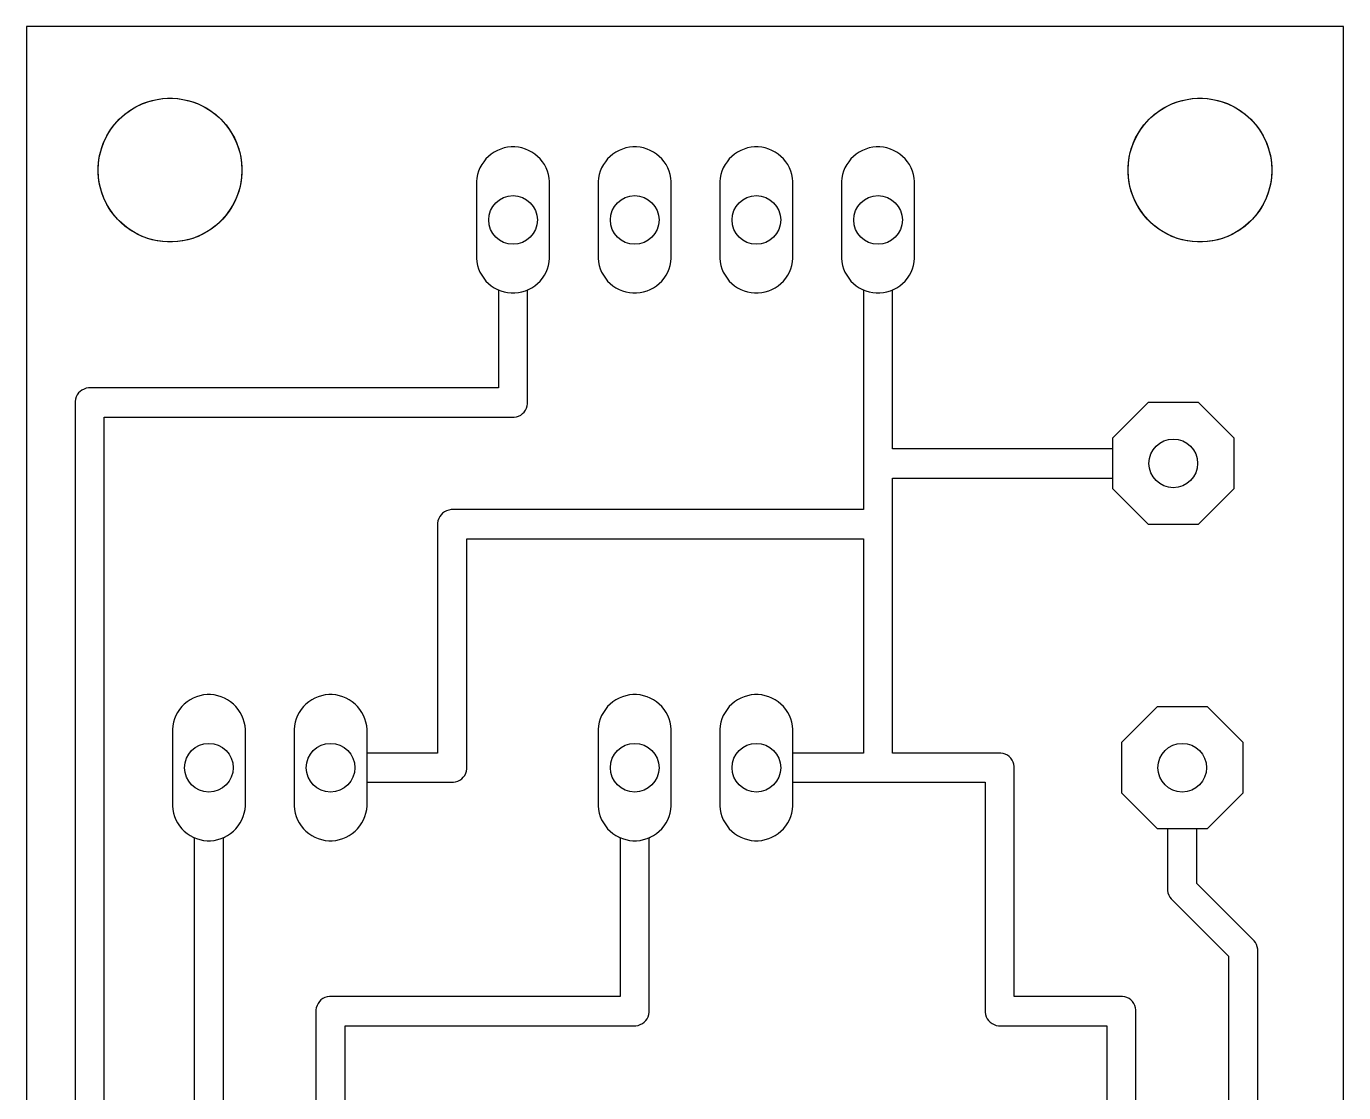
# Model space of a CAD drawing. Header units: millimetres. Extents: x 0 to 27.5, y 0 to 65.
# Drawn here: x 0 to 27.5, y 42.75 to 65 of the extents above; entities that cross this region are included whole.
import ezdxf

# ---------------------------------------------------------------- set-up
doc = ezdxf.new("R2010")
doc.units = ezdxf.units.MM

msp = doc.modelspace()

# ---------------------------------------------------------------- linework, layer by layer
at = {"layer": '16_copper'}
for points in [[(10.272, 59.443), (10.345, 59.458), (10.417, 59.48), (10.486, 59.508), (10.552, 59.544), (10.614, 59.585), (10.672, 59.633), (10.725, 59.686), (10.773, 59.744), (10.814, 59.806), (10.85, 59.872), (10.878, 59.941), (10.9, 60.013), (10.915, 60.086), (10.922, 60.161), (10.922, 61.759), (10.915, 61.834), (10.9, 61.907), (10.878, 61.979), (10.85, 62.048), (10.814, 62.114), (10.773, 62.176), (10.725, 62.234), (10.672, 62.287), (10.614, 62.335), (10.552, 62.376), (10.486, 62.412), (10.417, 62.44), (10.345, 62.462), (10.272, 62.477), (10.197, 62.484), (10.123, 62.484), (10.048, 62.477), (9.975, 62.462), (9.903, 62.44), (9.834, 62.412), (9.768, 62.376), (9.706, 62.335), (9.648, 62.287), (9.595, 62.234), (9.547, 62.176), (9.506, 62.114), (9.47, 62.048), (9.442, 61.979), (9.42, 61.907), (9.405, 61.834), (9.398, 61.759), (9.398, 60.161), (9.405, 60.086), (9.42, 60.013), (9.442, 59.941), (9.47, 59.872), (9.506, 59.806), (9.547, 59.744), (9.595, 59.686), (9.648, 59.633), (9.706, 59.585), (9.768, 59.544), (9.834, 59.508), (9.903, 59.48), (9.975, 59.458), (10.048, 59.443), (10.123, 59.436), (10.197, 59.436)], [(12.812, 59.443), (12.885, 59.458), (12.957, 59.48), (13.026, 59.508), (13.092, 59.544), (13.154, 59.585), (13.212, 59.633), (13.265, 59.686), (13.313, 59.744), (13.354, 59.806), (13.39, 59.872), (13.418, 59.941), (13.44, 60.013), (13.455, 60.086), (13.462, 60.161), (13.462, 61.759), (13.455, 61.834), (13.44, 61.907), (13.418, 61.979), (13.39, 62.048), (13.354, 62.114), (13.313, 62.176), (13.265, 62.234), (13.212, 62.287), (13.154, 62.335), (13.092, 62.376), (13.026, 62.412), (12.957, 62.44), (12.885, 62.462), (12.812, 62.477), (12.737, 62.484), (12.663, 62.484), (12.588, 62.477), (12.515, 62.462), (12.443, 62.44), (12.374, 62.412), (12.308, 62.376), (12.246, 62.335), (12.188, 62.287), (12.135, 62.234), (12.087, 62.176), (12.046, 62.114), (12.01, 62.048), (11.982, 61.979), (11.96, 61.907), (11.945, 61.834), (11.938, 61.759), (11.938, 60.161), (11.945, 60.086), (11.96, 60.013), (11.982, 59.941), (12.01, 59.872), (12.046, 59.806), (12.087, 59.744), (12.135, 59.686), (12.188, 59.633), (12.246, 59.585), (12.308, 59.544), (12.374, 59.508), (12.443, 59.48), (12.515, 59.458), (12.588, 59.443), (12.663, 59.436), (12.737, 59.436)], [(15.352, 59.443), (15.425, 59.458), (15.497, 59.48), (15.566, 59.508), (15.632, 59.544), (15.694, 59.585), (15.752, 59.633), (15.805, 59.686), (15.853, 59.744), (15.894, 59.806), (15.93, 59.872), (15.958, 59.941), (15.98, 60.013), (15.995, 60.086), (16.002, 60.161), (16.002, 61.759), (15.995, 61.834), (15.98, 61.907), (15.958, 61.979), (15.93, 62.048), (15.894, 62.114), (15.853, 62.176), (15.805, 62.234), (15.752, 62.287), (15.694, 62.335), (15.632, 62.376), (15.566, 62.412), (15.497, 62.44), (15.425, 62.462), (15.352, 62.477), (15.277, 62.484), (15.203, 62.484), (15.128, 62.477), (15.055, 62.462), (14.983, 62.44), (14.914, 62.412), (14.848, 62.376), (14.786, 62.335), (14.728, 62.287), (14.675, 62.234), (14.627, 62.176), (14.586, 62.114), (14.55, 62.048), (14.522, 61.979), (14.5, 61.907), (14.485, 61.834), (14.478, 61.759), (14.478, 60.161), (14.485, 60.086), (14.5, 60.013), (14.522, 59.941), (14.55, 59.872), (14.586, 59.806), (14.627, 59.744), (14.675, 59.686), (14.728, 59.633), (14.786, 59.585), (14.848, 59.544), (14.914, 59.508), (14.983, 59.48), (15.055, 59.458), (15.128, 59.443), (15.203, 59.436), (15.277, 59.436)], [(17.892, 59.443), (17.965, 59.458), (18.037, 59.48), (18.106, 59.508), (18.172, 59.544), (18.234, 59.585), (18.292, 59.633), (18.345, 59.686), (18.393, 59.744), (18.434, 59.806), (18.47, 59.872), (18.498, 59.941), (18.52, 60.013), (18.535, 60.086), (18.542, 60.161), (18.542, 61.759), (18.535, 61.834), (18.52, 61.907), (18.498, 61.979), (18.47, 62.048), (18.434, 62.114), (18.393, 62.176), (18.345, 62.234), (18.292, 62.287), (18.234, 62.335), (18.172, 62.376), (18.106, 62.412), (18.037, 62.44), (17.965, 62.462), (17.892, 62.477), (17.817, 62.484), (17.743, 62.484), (17.668, 62.477), (17.595, 62.462), (17.523, 62.44), (17.454, 62.412), (17.388, 62.376), (17.326, 62.335), (17.268, 62.287), (17.215, 62.234), (17.167, 62.176), (17.126, 62.114), (17.09, 62.048), (17.062, 61.979), (17.04, 61.907), (17.025, 61.834), (17.018, 61.759), (17.018, 60.161), (17.025, 60.086), (17.04, 60.013), (17.062, 59.941), (17.09, 59.872), (17.126, 59.806), (17.167, 59.744), (17.215, 59.686), (17.268, 59.633), (17.326, 59.585), (17.388, 59.544), (17.454, 59.508), (17.523, 59.48), (17.595, 59.458), (17.668, 59.443), (17.743, 59.436), (17.817, 59.436)], [(25.214, 55.354), (25.214, 56.406), (24.47, 57.15), (23.418, 57.15), (22.674, 56.406), (22.674, 55.354), (23.418, 54.61), (24.47, 54.61)], [(3.922, 48.013), (3.995, 48.028), (4.067, 48.05), (4.136, 48.078), (4.202, 48.114), (4.264, 48.155), (4.322, 48.203), (4.375, 48.256), (4.423, 48.314), (4.464, 48.376), (4.5, 48.442), (4.528, 48.511), (4.55, 48.583), (4.565, 48.656), (4.572, 48.731), (4.572, 50.329), (4.565, 50.404), (4.55, 50.477), (4.528, 50.549), (4.5, 50.618), (4.464, 50.684), (4.423, 50.746), (4.375, 50.804), (4.322, 50.857), (4.264, 50.905), (4.202, 50.946), (4.136, 50.982), (4.067, 51.01), (3.995, 51.032), (3.922, 51.047), (3.847, 51.054), (3.773, 51.054), (3.698, 51.047), (3.625, 51.032), (3.553, 51.01), (3.484, 50.982), (3.418, 50.946), (3.356, 50.905), (3.298, 50.857), (3.245, 50.804), (3.197, 50.746), (3.156, 50.684), (3.12, 50.618), (3.092, 50.549), (3.07, 50.477), (3.055, 50.404), (3.048, 50.329), (3.048, 48.731), (3.055, 48.656), (3.07, 48.583), (3.092, 48.511), (3.12, 48.442), (3.156, 48.376), (3.197, 48.314), (3.245, 48.256), (3.298, 48.203), (3.356, 48.155), (3.418, 48.114), (3.484, 48.078), (3.553, 48.05), (3.625, 48.028), (3.698, 48.013), (3.773, 48.006), (3.847, 48.006)], [(6.462, 48.013), (6.535, 48.028), (6.607, 48.05), (6.676, 48.078), (6.742, 48.114), (6.804, 48.155), (6.862, 48.203), (6.915, 48.256), (6.963, 48.314), (7.004, 48.376), (7.04, 48.442), (7.068, 48.511), (7.09, 48.583), (7.105, 48.656), (7.112, 48.731), (7.112, 50.329), (7.105, 50.404), (7.09, 50.477), (7.068, 50.549), (7.04, 50.618), (7.004, 50.684), (6.963, 50.746), (6.915, 50.804), (6.862, 50.857), (6.804, 50.905), (6.742, 50.946), (6.676, 50.982), (6.607, 51.01), (6.535, 51.032), (6.462, 51.047), (6.387, 51.054), (6.313, 51.054), (6.238, 51.047), (6.165, 51.032), (6.093, 51.01), (6.024, 50.982), (5.958, 50.946), (5.896, 50.905), (5.838, 50.857), (5.785, 50.804), (5.737, 50.746), (5.696, 50.684), (5.66, 50.618), (5.632, 50.549), (5.61, 50.477), (5.595, 50.404), (5.588, 50.329), (5.588, 48.731), (5.595, 48.656), (5.61, 48.583), (5.632, 48.511), (5.66, 48.442), (5.696, 48.376), (5.737, 48.314), (5.785, 48.256), (5.838, 48.203), (5.896, 48.155), (5.958, 48.114), (6.024, 48.078), (6.093, 48.05), (6.165, 48.028), (6.238, 48.013), (6.313, 48.006), (6.387, 48.006)], [(12.812, 48.013), (12.885, 48.028), (12.957, 48.05), (13.026, 48.078), (13.092, 48.114), (13.154, 48.155), (13.212, 48.203), (13.265, 48.256), (13.313, 48.314), (13.354, 48.376), (13.39, 48.442), (13.418, 48.511), (13.44, 48.583), (13.455, 48.656), (13.462, 48.731), (13.462, 50.329), (13.455, 50.404), (13.44, 50.477), (13.418, 50.549), (13.39, 50.618), (13.354, 50.684), (13.313, 50.746), (13.265, 50.804), (13.212, 50.857), (13.154, 50.905), (13.092, 50.946), (13.026, 50.982), (12.957, 51.01), (12.885, 51.032), (12.812, 51.047), (12.737, 51.054), (12.663, 51.054), (12.588, 51.047), (12.515, 51.032), (12.443, 51.01), (12.374, 50.982), (12.308, 50.946), (12.246, 50.905), (12.188, 50.857), (12.135, 50.804), (12.087, 50.746), (12.046, 50.684), (12.01, 50.618), (11.982, 50.549), (11.96, 50.477), (11.945, 50.404), (11.938, 50.329), (11.938, 48.731), (11.945, 48.656), (11.96, 48.583), (11.982, 48.511), (12.01, 48.442), (12.046, 48.376), (12.087, 48.314), (12.135, 48.256), (12.188, 48.203), (12.246, 48.155), (12.308, 48.114), (12.374, 48.078), (12.443, 48.05), (12.515, 48.028), (12.588, 48.013), (12.663, 48.006), (12.737, 48.006)], [(15.352, 48.013), (15.425, 48.028), (15.497, 48.05), (15.566, 48.078), (15.632, 48.114), (15.694, 48.155), (15.752, 48.203), (15.805, 48.256), (15.853, 48.314), (15.894, 48.376), (15.93, 48.442), (15.958, 48.511), (15.98, 48.583), (15.995, 48.656), (16.002, 48.731), (16.002, 50.329), (15.995, 50.404), (15.98, 50.477), (15.958, 50.549), (15.93, 50.618), (15.894, 50.684), (15.853, 50.746), (15.805, 50.804), (15.752, 50.857), (15.694, 50.905), (15.632, 50.946), (15.566, 50.982), (15.497, 51.01), (15.425, 51.032), (15.352, 51.047), (15.277, 51.054), (15.203, 51.054), (15.128, 51.047), (15.055, 51.032), (14.983, 51.01), (14.914, 50.982), (14.848, 50.946), (14.786, 50.905), (14.728, 50.857), (14.675, 50.804), (14.627, 50.746), (14.586, 50.684), (14.55, 50.618), (14.522, 50.549), (14.5, 50.477), (14.485, 50.404), (14.478, 50.329), (14.478, 48.731), (14.485, 48.656), (14.5, 48.583), (14.522, 48.511), (14.55, 48.442), (14.586, 48.376), (14.627, 48.314), (14.675, 48.256), (14.728, 48.203), (14.786, 48.155), (14.848, 48.114), (14.914, 48.078), (14.983, 48.05), (15.055, 48.028), (15.128, 48.013), (15.203, 48.006), (15.277, 48.006)], [(25.4, 49.004), (25.4, 50.056), (24.656, 50.8), (23.604, 50.8), (22.86, 50.056), (22.86, 49.004), (23.604, 48.26), (24.656, 48.26)]]:
    msp.add_lwpolyline(points, close=True, dxfattribs=at)
at = {"layer": '1_copper'}
for points in [[(1.626, 6.425), (1.626, 56.845), (10.184, 56.845), (10.231, 56.853), (10.277, 56.868), (10.32, 56.889), (10.359, 56.918), (10.392, 56.951), (10.421, 56.99), (10.442, 57.033), (10.457, 57.079), (10.465, 57.126), (10.465, 59.499), (10.486, 59.508), (10.552, 59.544), (10.614, 59.585), (10.672, 59.633), (10.725, 59.686), (10.773, 59.744), (10.814, 59.806), (10.85, 59.872), (10.878, 59.941), (10.9, 60.013), (10.915, 60.086), (10.922, 60.161), (10.922, 61.759), (10.915, 61.834), (10.9, 61.907), (10.878, 61.979), (10.85, 62.048), (10.814, 62.114), (10.773, 62.176), (10.725, 62.234), (10.672, 62.287), (10.614, 62.335), (10.552, 62.376), (10.486, 62.412), (10.417, 62.44), (10.345, 62.462), (10.272, 62.477), (10.197, 62.484), (10.123, 62.484), (10.048, 62.477), (9.975, 62.462), (9.903, 62.44), (9.834, 62.412), (9.768, 62.376), (9.706, 62.335), (9.648, 62.287), (9.595, 62.234), (9.547, 62.176), (9.506, 62.114), (9.47, 62.048), (9.442, 61.979), (9.42, 61.907), (9.405, 61.834), (9.398, 61.759), (9.398, 60.161), (9.405, 60.086), (9.42, 60.013), (9.442, 59.941), (9.47, 59.872), (9.506, 59.806), (9.547, 59.744), (9.595, 59.686), (9.648, 59.633), (9.706, 59.585), (9.768, 59.544), (9.834, 59.508), (9.855, 59.499), (9.855, 57.455), (1.297, 57.455), (1.249, 57.447), (1.204, 57.432), (1.161, 57.411), (1.122, 57.382), (1.088, 57.349), (1.06, 57.31), (1.038, 57.267), (1.024, 57.221), (1.016, 57.174), (1.016, 6.275)], [(23.165, 42.101), (23.165, 44.474), (23.157, 44.521), (23.142, 44.567), (23.121, 44.61), (23.092, 44.649), (23.059, 44.682), (23.02, 44.711), (22.977, 44.732), (22.931, 44.747), (22.884, 44.755), (20.625, 44.755), (20.625, 49.554), (20.617, 49.601), (20.602, 49.647), (20.581, 49.69), (20.552, 49.729), (20.519, 49.762), (20.48, 49.791), (20.437, 49.812), (20.391, 49.827), (20.344, 49.835), (18.085, 49.835), (18.085, 55.575), (22.674, 55.575), (22.674, 55.354), (23.418, 54.61), (24.47, 54.61), (25.214, 55.354), (25.214, 56.406), (24.47, 57.15), (23.418, 57.15), (22.674, 56.406), (22.674, 56.185), (18.085, 56.185), (18.085, 59.499), (18.106, 59.508), (18.172, 59.544), (18.234, 59.585), (18.292, 59.633), (18.345, 59.686), (18.393, 59.744), (18.434, 59.806), (18.47, 59.872), (18.498, 59.941), (18.52, 60.013), (18.535, 60.086), (18.542, 60.161), (18.542, 61.759), (18.535, 61.834), (18.52, 61.907), (18.498, 61.979), (18.47, 62.048), (18.434, 62.114), (18.393, 62.176), (18.345, 62.234), (18.292, 62.287), (18.234, 62.335), (18.172, 62.376), (18.106, 62.412), (18.037, 62.44), (17.965, 62.462), (17.892, 62.477), (17.817, 62.484), (17.743, 62.484), (17.668, 62.477), (17.595, 62.462), (17.523, 62.44), (17.454, 62.412), (17.388, 62.376), (17.326, 62.335), (17.268, 62.287), (17.215, 62.234), (17.167, 62.176), (17.126, 62.114), (17.09, 62.048), (17.062, 61.979), (17.04, 61.907), (17.025, 61.834), (17.018, 61.759), (17.018, 60.161), (17.025, 60.086), (17.04, 60.013), (17.062, 59.941), (17.09, 59.872), (17.126, 59.806), (17.167, 59.744), (17.215, 59.686), (17.268, 59.633), (17.326, 59.585), (17.388, 59.544), (17.454, 59.508), (17.475, 59.499), (17.475, 54.915), (8.866, 54.915), (8.819, 54.907), (8.773, 54.892), (8.73, 54.871), (8.691, 54.842), (8.658, 54.809), (8.629, 54.77), (8.608, 54.727), (8.593, 54.681), (8.585, 54.634), (8.585, 49.835), (7.112, 49.835), (7.112, 50.329), (7.105, 50.404), (7.09, 50.477), (7.068, 50.549), (7.04, 50.618), (7.004, 50.684), (6.963, 50.746), (6.915, 50.804), (6.862, 50.857), (6.804, 50.905), (6.742, 50.946), (6.676, 50.982), (6.607, 51.01), (6.535, 51.032), (6.462, 51.047), (6.387, 51.054), (6.313, 51.054), (6.238, 51.047), (6.165, 51.032), (6.093, 51.01), (6.024, 50.982), (5.958, 50.946), (5.896, 50.905), (5.838, 50.857), (5.785, 50.804), (5.737, 50.746), (5.696, 50.684), (5.66, 50.618), (5.632, 50.549), (5.61, 50.477), (5.595, 50.404), (5.588, 50.329), (5.588, 48.731), (5.595, 48.656), (5.61, 48.583), (5.632, 48.511), (5.66, 48.442), (5.696, 48.376), (5.737, 48.314), (5.785, 48.256), (5.838, 48.203), (5.896, 48.155), (5.958, 48.114), (6.024, 48.078), (6.093, 48.05), (6.165, 48.028), (6.238, 48.013), (6.313, 48.006), (6.387, 48.006), (6.462, 48.013), (6.535, 48.028), (6.607, 48.05), (6.676, 48.078), (6.742, 48.114), (6.804, 48.155), (6.862, 48.203), (6.915, 48.256), (6.963, 48.314), (7.004, 48.376), (7.04, 48.442), (7.068, 48.511), (7.09, 48.583), (7.105, 48.656), (7.112, 48.731), (7.112, 49.225), (8.914, 49.225), (8.961, 49.233), (9.007, 49.248), (9.05, 49.269), (9.089, 49.298), (9.122, 49.331), (9.151, 49.37), (9.172, 49.413), (9.187, 49.459), (9.195, 49.506), (9.195, 54.305), (17.475, 54.305), (17.475, 49.835), (16.002, 49.835), (16.002, 50.329), (15.995, 50.404), (15.98, 50.477), (15.958, 50.549), (15.93, 50.618), (15.894, 50.684), (15.853, 50.746), (15.805, 50.804), (15.752, 50.857), (15.694, 50.905), (15.632, 50.946), (15.566, 50.982), (15.497, 51.01), (15.425, 51.032), (15.352, 51.047), (15.277, 51.054), (15.203, 51.054), (15.128, 51.047), (15.055, 51.032), (14.983, 51.01), (14.914, 50.982), (14.848, 50.946), (14.786, 50.905), (14.728, 50.857), (14.675, 50.804), (14.627, 50.746), (14.586, 50.684), (14.55, 50.618), (14.522, 50.549), (14.5, 50.477), (14.485, 50.404), (14.478, 50.329), (14.478, 48.731), (14.485, 48.656), (14.5, 48.583), (14.522, 48.511), (14.55, 48.442), (14.586, 48.376), (14.627, 48.314), (14.675, 48.256), (14.728, 48.203), (14.786, 48.155), (14.848, 48.114), (14.914, 48.078), (14.983, 48.05), (15.055, 48.028), (15.128, 48.013), (15.203, 48.006), (15.277, 48.006), (15.352, 48.013), (15.425, 48.028), (15.497, 48.05), (15.566, 48.078), (15.632, 48.114), (15.694, 48.155), (15.752, 48.203), (15.805, 48.256), (15.853, 48.314), (15.894, 48.376), (15.93, 48.442), (15.958, 48.511), (15.98, 48.583), (15.995, 48.656), (16.002, 48.731), (16.002, 49.225), (20.015, 49.225), (20.015, 44.426), (20.023, 44.379), (20.038, 44.333), (20.059, 44.29), (20.088, 44.251), (20.121, 44.218), (20.16, 44.189), (20.203, 44.168), (20.249, 44.153), (20.296, 44.145), (22.555, 44.145), (22.555, 42.101)], [(4.115, 7.746), (4.115, 48.069), (4.136, 48.078), (4.202, 48.114), (4.264, 48.155), (4.322, 48.203), (4.375, 48.256), (4.423, 48.314), (4.464, 48.376), (4.5, 48.442), (4.528, 48.511), (4.55, 48.583), (4.565, 48.656), (4.572, 48.731), (4.572, 50.329), (4.565, 50.404), (4.55, 50.477), (4.528, 50.549), (4.5, 50.618), (4.464, 50.684), (4.423, 50.746), (4.375, 50.804), (4.322, 50.857), (4.264, 50.905), (4.202, 50.946), (4.136, 50.982), (4.067, 51.01), (3.995, 51.032), (3.922, 51.047), (3.847, 51.054), (3.773, 51.054), (3.698, 51.047), (3.625, 51.032), (3.553, 51.01), (3.484, 50.982), (3.418, 50.946), (3.356, 50.905), (3.298, 50.857), (3.245, 50.804), (3.197, 50.746), (3.156, 50.684), (3.12, 50.618), (3.092, 50.549), (3.07, 50.477), (3.055, 50.404), (3.048, 50.329), (3.048, 48.731), (3.055, 48.656), (3.07, 48.583), (3.092, 48.511), (3.12, 48.442), (3.156, 48.376), (3.197, 48.314), (3.245, 48.256), (3.298, 48.203), (3.356, 48.155), (3.418, 48.114), (3.484, 48.078), (3.505, 48.069), (3.505, 7.596)], [(6.655, 9.195), (6.655, 44.145), (12.724, 44.145), (12.771, 44.153), (12.817, 44.168), (12.86, 44.189), (12.899, 44.218), (12.932, 44.251), (12.961, 44.29), (12.982, 44.333), (12.997, 44.379), (13.005, 44.426), (13.005, 48.069), (13.026, 48.078), (13.092, 48.114), (13.154, 48.155), (13.212, 48.203), (13.265, 48.256), (13.313, 48.314), (13.354, 48.376), (13.39, 48.442), (13.418, 48.511), (13.44, 48.583), (13.455, 48.656), (13.462, 48.731), (13.462, 50.329), (13.455, 50.404), (13.44, 50.477), (13.418, 50.549), (13.39, 50.618), (13.354, 50.684), (13.313, 50.746), (13.265, 50.804), (13.212, 50.857), (13.154, 50.905), (13.092, 50.946), (13.026, 50.982), (12.957, 51.01), (12.885, 51.032), (12.812, 51.047), (12.737, 51.054), (12.663, 51.054), (12.588, 51.047), (12.515, 51.032), (12.443, 51.01), (12.374, 50.982), (12.308, 50.946), (12.246, 50.905), (12.188, 50.857), (12.135, 50.804), (12.087, 50.746), (12.046, 50.684), (12.01, 50.618), (11.982, 50.549), (11.96, 50.477), (11.945, 50.404), (11.938, 50.329), (11.938, 48.731), (11.945, 48.656), (11.96, 48.583), (11.982, 48.511), (12.01, 48.442), (12.046, 48.376), (12.087, 48.314), (12.135, 48.256), (12.188, 48.203), (12.246, 48.155), (12.308, 48.114), (12.374, 48.078), (12.395, 48.069), (12.395, 44.755), (6.326, 44.755), (6.279, 44.747), (6.233, 44.732), (6.19, 44.711), (6.151, 44.682), (6.118, 44.649), (6.089, 44.61), (6.068, 44.567), (6.053, 44.521), (6.045, 44.474), (6.045, 8.866)], [(25.705, 42.101), (25.705, 45.744), (25.697, 45.791), (25.682, 45.837), (25.661, 45.88), (25.632, 45.919), (24.435, 47.116), (24.435, 48.26), (24.656, 48.26), (25.4, 49.004), (25.4, 50.056), (24.656, 50.8), (23.604, 50.8), (22.86, 50.056), (22.86, 49.004), (23.604, 48.26), (23.825, 48.26), (23.825, 46.966), (23.833, 46.919), (23.848, 46.873), (23.869, 46.83), (23.898, 46.791), (25.095, 45.594), (25.095, 42.101)]]:
    msp.add_lwpolyline(points, dxfattribs=at)
for points in [[(12.812, 59.443), (12.885, 59.458), (12.957, 59.48), (13.026, 59.508), (13.092, 59.544), (13.154, 59.585), (13.212, 59.633), (13.265, 59.686), (13.313, 59.744), (13.354, 59.806), (13.39, 59.872), (13.418, 59.941), (13.44, 60.013), (13.455, 60.086), (13.462, 60.161), (13.462, 61.759), (13.455, 61.834), (13.44, 61.907), (13.418, 61.979), (13.39, 62.048), (13.354, 62.114), (13.313, 62.176), (13.265, 62.234), (13.212, 62.287), (13.154, 62.335), (13.092, 62.376), (13.026, 62.412), (12.957, 62.44), (12.885, 62.462), (12.812, 62.477), (12.737, 62.484), (12.663, 62.484), (12.588, 62.477), (12.515, 62.462), (12.443, 62.44), (12.374, 62.412), (12.308, 62.376), (12.246, 62.335), (12.188, 62.287), (12.135, 62.234), (12.087, 62.176), (12.046, 62.114), (12.01, 62.048), (11.982, 61.979), (11.96, 61.907), (11.945, 61.834), (11.938, 61.759), (11.938, 60.161), (11.945, 60.086), (11.96, 60.013), (11.982, 59.941), (12.01, 59.872), (12.046, 59.806), (12.087, 59.744), (12.135, 59.686), (12.188, 59.633), (12.246, 59.585), (12.308, 59.544), (12.374, 59.508), (12.443, 59.48), (12.515, 59.458), (12.588, 59.443), (12.663, 59.436), (12.737, 59.436)], [(15.352, 59.443), (15.425, 59.458), (15.497, 59.48), (15.566, 59.508), (15.632, 59.544), (15.694, 59.585), (15.752, 59.633), (15.805, 59.686), (15.853, 59.744), (15.894, 59.806), (15.93, 59.872), (15.958, 59.941), (15.98, 60.013), (15.995, 60.086), (16.002, 60.161), (16.002, 61.759), (15.995, 61.834), (15.98, 61.907), (15.958, 61.979), (15.93, 62.048), (15.894, 62.114), (15.853, 62.176), (15.805, 62.234), (15.752, 62.287), (15.694, 62.335), (15.632, 62.376), (15.566, 62.412), (15.497, 62.44), (15.425, 62.462), (15.352, 62.477), (15.277, 62.484), (15.203, 62.484), (15.128, 62.477), (15.055, 62.462), (14.983, 62.44), (14.914, 62.412), (14.848, 62.376), (14.786, 62.335), (14.728, 62.287), (14.675, 62.234), (14.627, 62.176), (14.586, 62.114), (14.55, 62.048), (14.522, 61.979), (14.5, 61.907), (14.485, 61.834), (14.478, 61.759), (14.478, 60.161), (14.485, 60.086), (14.5, 60.013), (14.522, 59.941), (14.55, 59.872), (14.586, 59.806), (14.627, 59.744), (14.675, 59.686), (14.728, 59.633), (14.786, 59.585), (14.848, 59.544), (14.914, 59.508), (14.983, 59.48), (15.055, 59.458), (15.128, 59.443), (15.203, 59.436), (15.277, 59.436)]]:
    msp.add_lwpolyline(points, close=True, dxfattribs=at)
at = {"layer": 'drills_NPTH'}
for centre in [(3, 62), (24.5, 62)]:
    msp.add_circle(centre, 1.5, dxfattribs=at)
at = {"layer": 'drills_PTH'}
for centre in [(10.16, 60.96), (12.7, 60.96), (15.24, 60.96), (17.78, 60.96), (23.944, 55.88), (3.81, 49.53), (6.35, 49.53), (12.7, 49.53), (15.24, 49.53), (24.13, 49.53)]:
    msp.add_circle(centre, 0.508, dxfattribs=at)
at = {"layer": 'holes'}
for points in [[(4.5, 61.946), (4.492, 61.84), (4.477, 61.734), (4.454, 61.629), (4.424, 61.526), (4.387, 61.426), (4.342, 61.328), (4.291, 61.234), (4.233, 61.144), (4.169, 61.058), (4.099, 60.977), (4.023, 60.901), (3.942, 60.831), (3.856, 60.767), (3.766, 60.709), (3.672, 60.658), (3.574, 60.613), (3.474, 60.576), (3.371, 60.546), (3.267, 60.523), (3.16, 60.508), (3.054, 60.5), (2.946, 60.5), (2.84, 60.508), (2.734, 60.523), (2.629, 60.546), (2.526, 60.576), (2.426, 60.613), (2.328, 60.658), (2.234, 60.709), (2.144, 60.767), (2.058, 60.831), (1.977, 60.901), (1.901, 60.977), (1.831, 61.058), (1.767, 61.144), (1.709, 61.234), (1.658, 61.328), (1.613, 61.426), (1.576, 61.526), (1.546, 61.629), (1.523, 61.734), (1.508, 61.84), (1.5, 61.946), (1.5, 62.054), (1.508, 62.16), (1.523, 62.267), (1.546, 62.371), (1.576, 62.474), (1.613, 62.574), (1.658, 62.672), (1.709, 62.766), (1.767, 62.856), (1.831, 62.942), (1.901, 63.023), (1.977, 63.099), (2.058, 63.169), (2.144, 63.233), (2.234, 63.291), (2.328, 63.342), (2.426, 63.387), (2.526, 63.424), (2.629, 63.454), (2.734, 63.477), (2.84, 63.492), (2.946, 63.5), (3.054, 63.5), (3.16, 63.492), (3.267, 63.477), (3.371, 63.454), (3.474, 63.424), (3.574, 63.387), (3.672, 63.342), (3.766, 63.291), (3.856, 63.233), (3.942, 63.169), (4.023, 63.099), (4.099, 63.023), (4.169, 62.942), (4.233, 62.856), (4.291, 62.766), (4.342, 62.672), (4.387, 62.574), (4.424, 62.474), (4.454, 62.371), (4.477, 62.267), (4.492, 62.16), (4.5, 62.054), (4.5, 61.946)], [(26, 61.946), (25.992, 61.84), (25.977, 61.734), (25.954, 61.629), (25.924, 61.526), (25.887, 61.426), (25.842, 61.328), (25.791, 61.234), (25.733, 61.144), (25.669, 61.058), (25.599, 60.977), (25.523, 60.901), (25.442, 60.831), (25.356, 60.767), (25.266, 60.709), (25.172, 60.658), (25.074, 60.613), (24.974, 60.576), (24.871, 60.546), (24.767, 60.523), (24.66, 60.508), (24.554, 60.5), (24.446, 60.5), (24.34, 60.508), (24.234, 60.523), (24.129, 60.546), (24.026, 60.576), (23.926, 60.613), (23.828, 60.658), (23.734, 60.709), (23.644, 60.767), (23.558, 60.831), (23.477, 60.901), (23.401, 60.977), (23.331, 61.058), (23.267, 61.144), (23.209, 61.234), (23.158, 61.328), (23.113, 61.426), (23.076, 61.526), (23.046, 61.629), (23.023, 61.734), (23.008, 61.84), (23, 61.946), (23, 62.054), (23.008, 62.16), (23.023, 62.267), (23.046, 62.371), (23.076, 62.474), (23.113, 62.574), (23.158, 62.672), (23.209, 62.766), (23.267, 62.856), (23.331, 62.942), (23.401, 63.023), (23.477, 63.099), (23.558, 63.169), (23.644, 63.233), (23.734, 63.291), (23.828, 63.342), (23.926, 63.387), (24.026, 63.424), (24.129, 63.454), (24.234, 63.477), (24.34, 63.492), (24.446, 63.5), (24.554, 63.5), (24.66, 63.492), (24.767, 63.477), (24.871, 63.454), (24.974, 63.424), (25.074, 63.387), (25.172, 63.342), (25.266, 63.291), (25.356, 63.233), (25.442, 63.169), (25.523, 63.099), (25.599, 63.023), (25.669, 62.942), (25.733, 62.856), (25.791, 62.766), (25.842, 62.672), (25.887, 62.574), (25.924, 62.474), (25.954, 62.371), (25.977, 62.267), (25.992, 62.16), (26, 62.054), (26, 61.946)]]:
    msp.add_lwpolyline(points, close=True, dxfattribs=at)
at = {"layer": 'outline'}
msp.add_lwpolyline([(0, 0), (27.5, 0), (27.5, 65), (0, 65), (0, 0)], close=True, dxfattribs=at)

doc.saveas('drawing.dxf')
